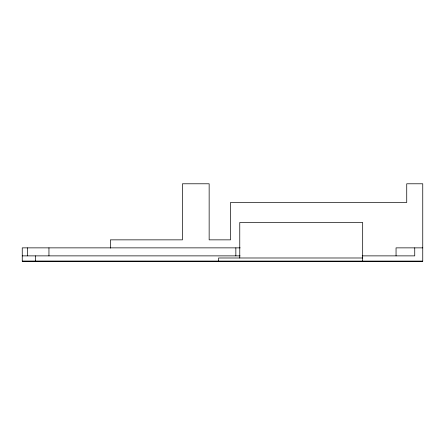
<?xml version="1.0" encoding="UTF-8"?>
<svg xmlns="http://www.w3.org/2000/svg" width="445" height="445" viewBox="0 0 445 445"><rect width="100%" height="100%" fill="white"/><g stroke="black" fill="none" stroke-linecap="round" stroke-linejoin="round"><path stroke-width="0.67" d="M240.2 247.865L22.25 247.865L22.25 261.215L422.75 261.215L422.75 183.785L406.73 183.785L406.73 202.475L230.51 202.475L230.51 239.855L209.15 239.855L209.15 183.785L182.45 183.785L182.45 239.855L110.36 239.855L110.36 248.121M422.75 247.865L396.05 247.865L396.05 255.875M22.25 255.875L240.083 255.875M362.197 255.875L414.74 255.875L414.74 247.865M362.675 257.989L218.584 257.989L218.584 261.193M22.25 261.165L422.75 261.215M362.675 261.193L362.675 222.478L239.766 222.478L239.766 257.989M235.85 247.865L235.85 255.875M48.95 247.865L48.95 255.875M35.6 255.875L35.6 261.165M27.59 247.865L27.59 255.875"/></g></svg>
